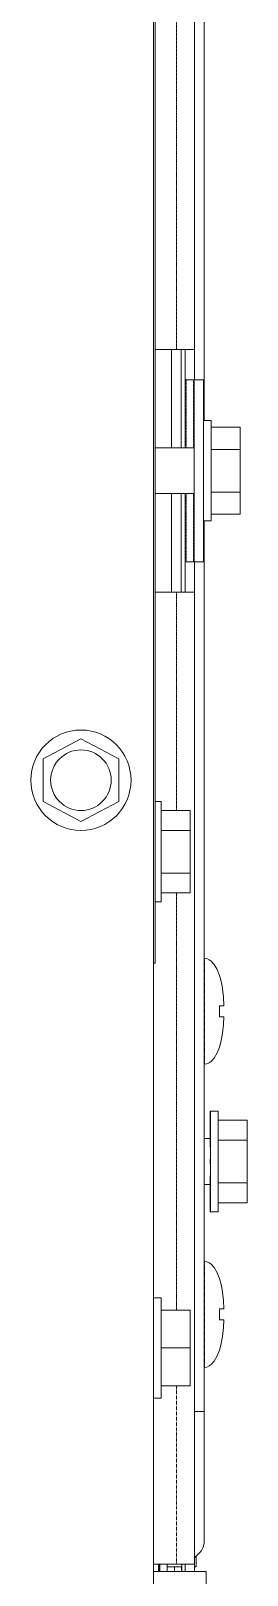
# Model space of a CAD drawing. Header units: millimetres. Extents: x 60499 to 556746, y 248297 to 497145.
# Drawn here: x 446156 to 446907, y 362157 to 367504 of the extents above; entities that cross this region are included whole.
import ezdxf

# ---------------------------------------------------------------- set-up
doc = ezdxf.new("R2010")
doc.units = ezdxf.units.MM
doc.linetypes.add('PHANTOM', pattern=[20, 10, -2, 2, -2, 2, -2])

msp = doc.modelspace()

# ---------------------------------------------------------------- linework, layer by layer
at = {"color": 7, "lineweight": 13, "ltscale": 0.03937}
for p, q in [((446757.7, 366154.9), (446757.7, 373365.6)), ((446724.4, 373119.5), (446724.4, 366400.9)), ((446581.8, 361294.4), (446581.8, 372938.1)), ((446587.3, 371985.5), (446587.3, 364276)), ((446757.7, 362722.9), (446757.7, 365807.2)), ((446724.4, 365561.1), (446724.4, 362195.1))]:
    msp.add_line(p, q, dxfattribs=at)
at = {"color": 7, "linetype": 'PHANTOM', "lineweight": 13, "ltscale": 0.03937}
for p, q in [((446661.8, 371388.6), (446661.8, 366400.9)), ((446661.8, 365561.1), (446661.8, 364804.4)), ((446661.8, 364518.9), (446661.8, 363074.7))]:
    msp.add_line(p, q, dxfattribs=at)
at = {"color": 7, "lineweight": 13, "ltscale": 0.002218}
for p, q in [((446661.8, 366400.9), (446587.3, 366400.9)), ((446661.8, 365561.1), (446587.3, 365561.1))]:
    msp.add_line(p, q, dxfattribs=at)
at = {"color": 7, "lineweight": 13, "ltscale": 0.010137}
for p, q in [((446644.5, 366400.9), (446644.5, 366060.4)), ((446644.5, 365901.7), (446644.5, 365561.1)), ((446677.7, 365561.1), (446677.7, 365901.7))]:
    msp.add_line(p, q, dxfattribs=at)
at = {"color": 7, "lineweight": 13, "ltscale": 0.001865}
for p, q in [((446661.8, 366400.9), (446724.4, 366400.9)), ((446661.8, 365561.1), (446724.4, 365561.1)), ((446661.8, 362195.1), (446724.4, 362195.1))]:
    msp.add_line(p, q, dxfattribs=at)
at = {"color": 7, "lineweight": 13, "ltscale": 0.010138}
msp.add_line((446677.7, 366060.4), (446677.7, 366400.9), dxfattribs=at)
at = {"color": 7, "lineweight": 13, "ltscale": 0.003125}
for p, q in [((446691.2, 366400.9), (446691.2, 366296)), ((446724.4, 366400.9), (446724.4, 366296)), ((446691.2, 365666.1), (446691.2, 365561.1)), ((446724.4, 365666.1), (446724.4, 365561.1))]:
    msp.add_line(p, q, dxfattribs=at)
at = {"color": 7, "lineweight": 13, "ltscale": 0.007013}
msp.add_line((446691.2, 366060.4), (446691.2, 366296), dxfattribs=at)
at = {"color": 7, "lineweight": 13, "ltscale": 0.000112458}
for p, q in [((446694.9, 366296), (446691.2, 366296)), ((446694.9, 365666.1), (446691.2, 365666.1))]:
    msp.add_line(p, q, dxfattribs=at)
at = {"color": 7, "linetype": 'PHANTOM', "lineweight": 13, "ltscale": 0.007013}
msp.add_line((446694.9, 366060.4), (446694.9, 366296), dxfattribs=at)
at = {"color": 7, "lineweight": 13, "ltscale": 0.000759756}
for p, q in [((446694.9, 366296), (446720.5, 366296)), ((446694.9, 365666.1), (446720.5, 365666.1))]:
    msp.add_line(p, q, dxfattribs=at)
at = {"color": 7, "linetype": 'PHANTOM', "lineweight": 13, "ltscale": 0.007012}
for p, q in [((446720.5, 366296), (446720.5, 366060.4)), ((446694.9, 365666.1), (446694.9, 365901.7)), ((446720.5, 365901.7), (446720.5, 365666.1))]:
    msp.add_line(p, q, dxfattribs=at)
at = {"color": 7, "lineweight": 13, "ltscale": 5.27449e-05}
for p, q in [((446720.5, 366296), (446722.2, 366296)), ((446720.5, 365666.1), (446722.2, 365666.1))]:
    msp.add_line(p, q, dxfattribs=at)
at = {"color": 7, "lineweight": 13, "ltscale": 0.01875}
for p, q in [((446722.2, 365666.1), (446722.2, 366296)), ((446755.5, 365666.1), (446755.5, 366296))]:
    msp.add_line(p, q, dxfattribs=at)
at = {"color": 7, "lineweight": 13, "ltscale": 0.000990019}
for p, q in [((446755.5, 366296), (446722.2, 366296)), ((446755.5, 365666.1), (446722.2, 365666.1)), ((446724.4, 362722.9), (446757.7, 362722.9))]:
    msp.add_line(p, q, dxfattribs=at)
at = {"color": 7, "lineweight": 13, "ltscale": 0.000775014}
for p, q in [((446755.5, 366154.9), (446781.5, 366154.9)), ((446755.5, 365807.2), (446781.5, 365807.2))]:
    msp.add_line(p, q, dxfattribs=at)
at = {"color": 7, "lineweight": 13, "ltscale": 0.000752607}
msp.add_line((446781.5, 366129.6), (446781.5, 366154.9), dxfattribs=at)
at = {"color": 7, "lineweight": 13, "ltscale": 0.003}
for p, q in [((446781.5, 366131.4), (446882.3, 366131.4)), ((446781.5, 366054.6), (446882.3, 366054.6)), ((446781.5, 365906.9), (446882.3, 365906.9)), ((446781.5, 365830.6), (446882.3, 365830.6)), ((446607.8, 364804.4), (446708.6, 364804.4)), ((446607.8, 364735.7), (446708.6, 364735.7)), ((446607.8, 364587.7), (446708.6, 364587.7)), ((446607.8, 364518.9), (446708.6, 364518.9)), ((446805.9, 363732), (446906.7, 363732)), ((446805.9, 363663.2), (446906.7, 363663.2)), ((446805.9, 363515.2), (446906.7, 363515.2)), ((446805.9, 363446.5), (446906.7, 363446.5)), ((446607.8, 363074.7), (446708.6, 363074.7)), ((446607.8, 362943.7), (446708.6, 362943.7)), ((446607.8, 362812.7), (446708.6, 362812.7))]:
    msp.add_line(p, q, dxfattribs=at)
at = {"color": 7, "lineweight": 13, "ltscale": 0.009597}
msp.add_line((446781.5, 366129.6), (446781.5, 365807.2), dxfattribs=at)
at = {"color": 7, "lineweight": 13, "ltscale": 0.002288}
msp.add_line((446882.3, 366131.4), (446882.3, 366054.6), dxfattribs=at)
at = {"color": 7, "lineweight": 13, "ltscale": 0.004018}
for p, q in [((446722.2, 366060.4), (446587.3, 366060.4)), ((446722.2, 365901.7), (446587.3, 365901.7))]:
    msp.add_line(p, q, dxfattribs=at)
at = {"color": 7, "lineweight": 13, "ltscale": 0.004396}
msp.add_line((446882.3, 366054.6), (446882.3, 365906.9), dxfattribs=at)
at = {"color": 7, "lineweight": 13, "ltscale": 0.002269}
msp.add_line((446882.3, 365906.9), (446882.3, 365830.6), dxfattribs=at)
at = {"color": 7, "lineweight": 13, "ltscale": 0.007012}
msp.add_line((446691.2, 365666.1), (446691.2, 365901.7), dxfattribs=at)
at = {"color": 7, "lineweight": 13, "ltscale": 0.004405}
for p, q in [((446329.8, 365052.2), (446198.8, 364983.4)), ((446460.8, 364983.4), (446329.8, 365052.2)), ((446198.8, 364983.4), (446198.8, 364835.4)), ((446460.8, 364835.4), (446460.8, 364983.4)), ((446198.8, 364835.4), (446329.8, 364766.6)), ((446329.8, 364766.6), (446460.8, 364835.4)), ((446708.6, 364735.7), (446708.6, 364587.7)), ((446906.7, 363663.2), (446906.7, 363515.2))]:
    msp.add_line(p, q, dxfattribs=at)
at = {"color": 7, "lineweight": 13, "ltscale": 0.000611493}
for p, q in [((446587.3, 364835.5), (446607.8, 364835.5)), ((446587.3, 364487.8), (446607.8, 364487.8))]:
    msp.add_line(p, q, dxfattribs=at)
at = {"color": 7, "lineweight": 13, "ltscale": 0.005175}
for p, q in [((446607.8, 364661.7), (446607.8, 364835.5)), ((446607.8, 364661.7), (446607.8, 364487.8)), ((446805.9, 363589.2), (446805.9, 363763.1)), ((446805.9, 363589.2), (446805.9, 363415.4))]:
    msp.add_line(p, q, dxfattribs=at)
at = {"color": 7, "lineweight": 13, "ltscale": 0.002048}
for p, q in [((446708.6, 364804.4), (446708.6, 364735.7)), ((446708.6, 364587.7), (446708.6, 364518.9)), ((446906.7, 363732), (446906.7, 363663.2)), ((446906.7, 363515.2), (446906.7, 363446.5))]:
    msp.add_line(p, q, dxfattribs=at)
at = {"color": 7, "lineweight": 13, "ltscale": 0.000159977}
msp.add_line((446581.9, 364276), (446587.3, 364276), dxfattribs=at)
at = {"color": 7, "lineweight": 13, "ltscale": 1.32763e-05}
for p, q in [((446757.7, 364292.9), (446758.1, 364292.9)), ((446757.7, 363925.9), (446758.1, 363925.9)), ((446757.7, 363243.1), (446758.1, 363243.1)), ((446757.7, 362876.1), (446758.1, 362876.1))]:
    msp.add_line(p, q, dxfattribs=at)
at = {"color": 7, "linetype": 'PHANTOM', "lineweight": 13, "ltscale": 0.010925}
for p, q in [((446758.1, 363925.9), (446758.1, 364292.9)), ((446758.1, 362876.1), (446758.1, 363243.1))]:
    msp.add_line(p, q, dxfattribs=at)
at = {"color": 7, "lineweight": 13, "ltscale": 1.4658e-05}
for p, q in [((446810.3, 364233.3), (446810.8, 364233.3)), ((446810.8, 363985.5), (446810.3, 363985.5)), ((446810.3, 363183.5), (446810.8, 363183.5)), ((446810.8, 362935.8), (446810.3, 362935.8))]:
    msp.add_line(p, q, dxfattribs=at)
at = {"color": 7, "lineweight": 13, "ltscale": 0.000445989}
for p, q in [((446810.3, 364128.3), (446825.3, 364128.3)), ((446825.3, 364090.5), (446810.3, 364090.5)), ((446810.3, 363078.5), (446825.3, 363078.5)), ((446825.3, 363040.7), (446810.3, 363040.7))]:
    msp.add_line(p, q, dxfattribs=at)
at = {"color": 7, "lineweight": 13, "ltscale": 6.24769e-05}
for p, q in [((446779.8, 363763.1), (446777.7, 363763.1)), ((446779.8, 363712.1), (446777.7, 363712.1)), ((446779.8, 363639.2), (446777.7, 363639.2)), ((446779.8, 363597.5), (446777.7, 363597.5)), ((446779.8, 363589.2), (446777.7, 363589.2)), ((446779.8, 363580.9), (446777.7, 363580.9)), ((446779.8, 363539.3), (446777.7, 363539.3)), ((446779.8, 363466.3), (446777.7, 363466.3)), ((446779.8, 363415.4), (446777.7, 363415.4))]:
    msp.add_line(p, q, dxfattribs=at)
at = {"color": 7, "lineweight": 13, "ltscale": 0.001516}
for p, q in [((446777.7, 363712.1), (446777.7, 363763.1)), ((446779.8, 363712.1), (446779.8, 363763.1)), ((446777.7, 363415.4), (446777.7, 363466.3)), ((446779.8, 363415.4), (446779.8, 363466.3))]:
    msp.add_line(p, q, dxfattribs=at)
at = {"color": 7, "lineweight": 13, "ltscale": 0.000774954}
for p, q in [((446779.8, 363763.1), (446805.9, 363763.1)), ((446779.8, 363415.4), (446805.9, 363415.4))]:
    msp.add_line(p, q, dxfattribs=at)
at = {"color": 7, "lineweight": 13, "ltscale": 0.000597556}
for p, q in [((446777.7, 363668.6), (446757.7, 363668.6)), ((446777.7, 363509.9), (446757.7, 363509.9))]:
    msp.add_line(p, q, dxfattribs=at)
at = {"color": 7, "lineweight": 13, "ltscale": 0.002173}
for p, q in [((446777.7, 363639.2), (446777.7, 363712.1)), ((446777.7, 363466.3), (446777.7, 363539.3))]:
    msp.add_line(p, q, dxfattribs=at)
at = {"color": 7, "lineweight": 13, "ltscale": 0.003659}
for p, q in [((446779.8, 363589.2), (446779.8, 363712.1)), ((446779.8, 363466.3), (446779.8, 363589.2))]:
    msp.add_line(p, q, dxfattribs=at)
at = {"color": 7, "lineweight": 13, "ltscale": 0.000247144}
msp.add_line((446777.7, 363589.2), (446777.7, 363597.5), dxfattribs=at)
at = {"color": 7, "lineweight": 13, "ltscale": 0.000247264}
msp.add_line((446777.7, 363580.9), (446777.7, 363589.2), dxfattribs=at)
at = {"color": 7, "lineweight": 13, "ltscale": 0.000775074}
for p, q in [((446581.8, 363117.5), (446607.8, 363117.5)), ((446581.8, 362769.9), (446607.8, 362769.9))]:
    msp.add_line(p, q, dxfattribs=at)
at = {"color": 7, "lineweight": 13, "ltscale": 0.01035}
msp.add_line((446607.8, 363117.5), (446607.8, 362769.9), dxfattribs=at)
at = {"color": 7, "lineweight": 13, "ltscale": 0.0039}
for p, q in [((446708.6, 363074.7), (446708.6, 362943.7)), ((446708.6, 362943.7), (446708.6, 362812.7))]:
    msp.add_line(p, q, dxfattribs=at)
at = {"color": 7, "linetype": 'PHANTOM', "lineweight": 13, "ltscale": 0.018384}
msp.add_line((446661.8, 362812.7), (446661.8, 362195.1), dxfattribs=at)
at = {"color": 7, "lineweight": 13, "ltscale": 0.013344}
msp.add_line((446757.7, 362274.6), (446757.7, 362722.9), dxfattribs=at)
at = {"color": 7, "lineweight": 13, "ltscale": 0.000668955}
msp.add_line((446740.3, 362232.7), (446724.4, 362216.8), dxfattribs=at)
at = {"color": 7, "lineweight": 13, "ltscale": 0.001092}
msp.add_line((446730, 362222.3), (446730, 362185.6), dxfattribs=at)
at = {"color": 7, "lineweight": 13, "ltscale": 0.002381}
msp.add_line((446581.8, 362195.1), (446661.8, 362195.1), dxfattribs=at)
at = {"color": 7, "lineweight": 13, "ltscale": 0.005442}
msp.add_line((446581.8, 362169.9), (446764.6, 362169.9), dxfattribs=at)
at = {"color": 7, "linetype": 'PHANTOM', "lineweight": 13, "ltscale": 0.000749603}
msp.add_line((446598.6, 362169.9), (446598.6, 362195.1), dxfattribs=at)
at = {"color": 7, "lineweight": 13, "ltscale": 0.000749903}
msp.add_line((446601, 362169.9), (446601, 362195.1), dxfattribs=at)
at = {"color": 7, "lineweight": 13, "ltscale": 0.000749963}
for p, q in [((446603.1, 362169.9), (446603.1, 362195.1)), ((446629.2, 362169.9), (446629.2, 362195.1)), ((446691.2, 362195.1), (446691.2, 362169.9)), ((446724.4, 362195.1), (446724.4, 362169.9))]:
    msp.add_line(p, q, dxfattribs=at)
at = {"color": 7, "lineweight": 13, "ltscale": 0.0015}
msp.add_line((446629.2, 362185.6), (446679.6, 362185.6), dxfattribs=at)
at = {"color": 7, "lineweight": 13, "ltscale": 0.000467255}
for p, q in [((446654.8, 362169.9), (446654.8, 362185.6)), ((446678.6, 362185.6), (446678.6, 362169.9))]:
    msp.add_line(p, q, dxfattribs=at)
at = {"color": 7, "lineweight": 13, "ltscale": 0.000728817}
msp.add_line((446679.6, 362194.4), (446679.6, 362169.9), dxfattribs=at)
at = {"color": 7, "lineweight": 13, "ltscale": 0.000164963}
msp.add_line((446724.4, 362185.6), (446730, 362185.6), dxfattribs=at)
at = {"color": 7, "lineweight": 13, "ltscale": 0.016725}
msp.add_line((446764.6, 361608.1), (446764.6, 362169.9), dxfattribs=at)
at = {"color": 7, "lineweight": 13, "ltscale": 0.03937}
for points in [[(446810.8, 364233.3), (446802.7, 364253.4), (446792, 364271.4), (446781.3, 364283.2), (446774.9, 364288), (446767.1, 364291.5), (446758.1, 364292.9)], [(446825.3, 364128.3), (446824.4, 364158.8), (446822.7, 364176.5), (446819.8, 364196.1), (446816.2, 364213.2), (446810.3, 364233.3)], [(446810.3, 363985.5), (446815.5, 364002.9), (446821.5, 364033), (446824.6, 364063.6), (446825.3, 364090.5)], [(446810.8, 363985.5), (446802.7, 363965.5), (446792, 363947.4), (446781.3, 363935.6), (446774.9, 363930.8), (446767.1, 363927.3), (446758.1, 363925.9)], [(446810.8, 363183.5), (446802.7, 363203.6), (446792, 363221.7), (446781.3, 363233.5), (446774.9, 363238.2), (446767.1, 363241.7), (446758.1, 363243.1)], [(446825.3, 363078.5), (446824.4, 363109), (446822.7, 363126.8), (446819.8, 363146.3), (446816.2, 363163.4), (446810.3, 363183.5)], [(446810.3, 362935.8), (446815.5, 362953.1), (446821.5, 362983.2), (446824.6, 363013.8), (446825.3, 363040.7)], [(446810.8, 362935.8), (446802.7, 362915.7), (446792, 362897.6), (446781.3, 362885.8), (446774.9, 362881.1), (446767.1, 362877.5), (446758.1, 362876.1)]]:
    msp.add_lwpolyline(points, dxfattribs=at)
for radius in [173.8, 105]:
    msp.add_circle((446329.8, 364909.4), radius, dxfattribs=at)
for centre, radius, start, end in [((446446.9, 364109.4), 364, 357.024, 2.976), ((446446.9, 364109.4), 364, 357.024, 2.976), ((446446.9, 363059.6), 364, 357.024, 2.976), ((446446.9, 363059.6), 364, 357.024, 2.976), ((446698.4, 362274.6), 59.3, 315, 0), ((446738.9, 362194.4), 59.3, 179.3138, 180)]:
    msp.add_arc(centre, radius, start, end, dxfattribs=at)

doc.saveas('drawing.dxf')
